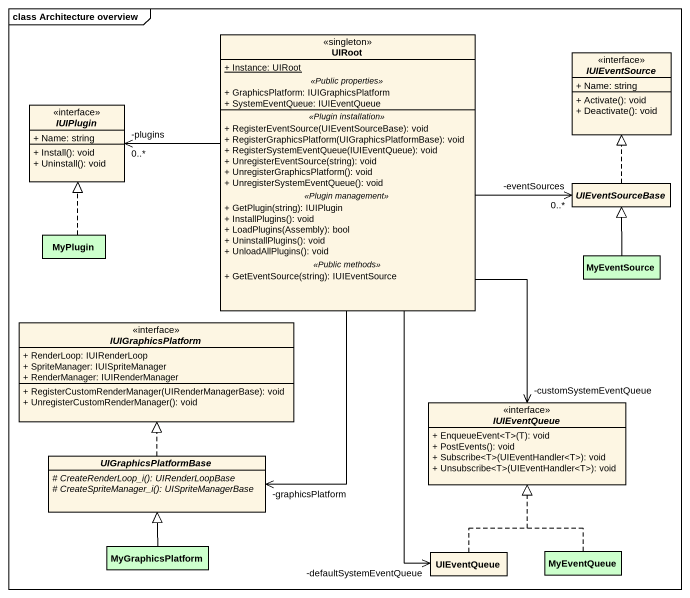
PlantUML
@startuml
mainframe class Architecture overview
hide circle
hide empty members
skinparam classAttributeIconSize 0
class UIRoot <<singleton>> {
  {static} + Instance: UIRoot
  .. <<Public properties>> ..
  + GraphicsPlatform: IUIGraphicsPlatform
  + SystemEventQueue: IUIEventQueue
  .. <<Plugin installation>> ..
  + RegisterEventSource(UIEventSourceBase): void
  + RegisterGraphicsPlatform(UIGraphicsPlatformBase): void
  + RegisterSystemEventQueue(IUIEventQueue): void
  + UnregisterEventSource(string): void
  + UnregisterGraphicsPlatform(): void
  + UnregisterSystemEventQueue(): void
  .. <<Plugin management>> ..
  + GetPlugin(string): IUIPlugin
  + InstallPlugins(): void
  + LoadPlugins(Assembly): bool
  + UninstallPlugins(): void
  + UnloadAllPlugins(): void
  .. <<Public methods>> ..
  + GetEventSource(string): IUIEventSource
}
interface IUIEventSource <<interface>> {
  + Name: string
  + Activate(): void
  + Deactivate(): void
}
interface IUIPlugin <<interface>> {
  + Name: string
  + Install(): void
  + Uninstall(): void
}
abstract class UIEventSourceBase
class MyPlugin #CCFFCC
class MyEventSource #CCFFCC
interface IUIGraphicsPlatform <<interface>> {
  + RenderLoop: IUIRenderLoop
  + SpriteManager: IUISpriteManager
  + RenderManager: IUIRenderManager
  + RegisterCustomRenderManager(UIRenderManagerBase): void
  + UnregisterCustomRenderManager(): void
}
interface IUIEventQueue <<interface>> {
  + EnqueueEvent<T>(T): void
  + PostEvents(): void
  + Subscribe<T>(UIEventHandler<T>): void
  + Unsubscribe<T>(UIEventHandler<T>): void
}
abstract class UIGraphicsPlatformBase {
  {abstract} # CreateRenderLoop_i(): UIRenderLoopBase
  {abstract} # CreateSpriteManager_i(): UISpriteManagerBase
}
class MyGraphicsPlatform #CCFFCC
class UIEventQueue
class MyEventQueue #CCFFCC
UIRoot -left-> "-plugins\n0..*" IUIPlugin
UIRoot -right-> "-eventSources\n0..*" UIEventSourceBase
UIRoot --> "-customSystemEventQueue" IUIEventQueue
UIRoot --> "-graphicsPlatform" UIGraphicsPlatformBase
UIRoot --> "-defaultSystemEventQueue" UIEventQueue
UIEventSourceBase .up.|> IUIEventSource
MyPlugin .up.|> IUIPlugin
MyEventSource -up-|> UIEventSourceBase
UIGraphicsPlatformBase .up.|> IUIGraphicsPlatform
MyGraphicsPlatform -up-|> UIGraphicsPlatformBase
UIEventQueue .up.|> IUIEventQueue
MyEventQueue .up.|> IUIEventQueue
@enduml
